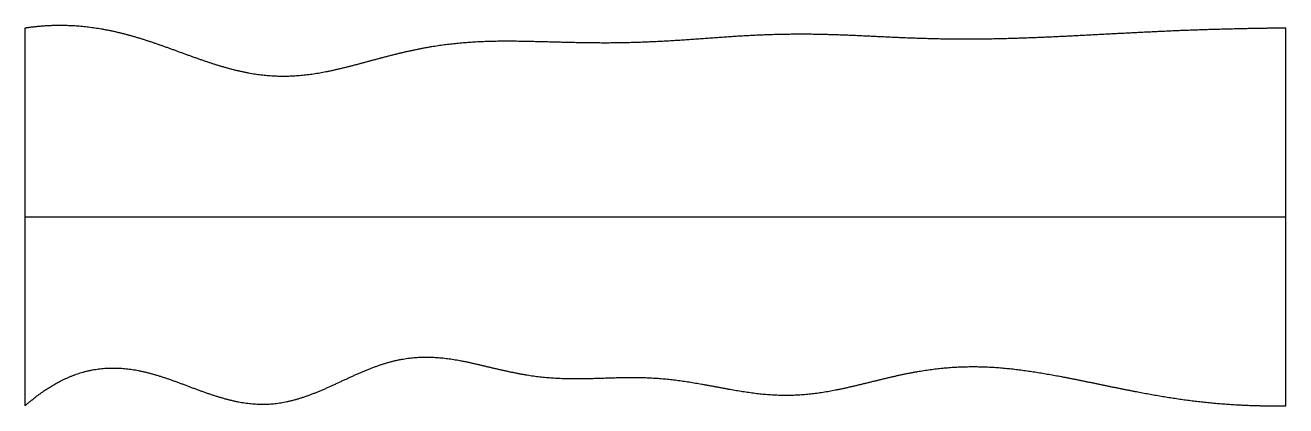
# Model space of a CAD drawing. Header units: millimetres. Extents: x 0 to 10, y 0 to 3.
import ezdxf

# ---------------------------------------------------------------- set-up
doc = ezdxf.new("R2010")
doc.units = ezdxf.units.MM
doc.layers.get('0').update_dxf_attribs({"linetype": 'CONTINUOUS'})

msp = doc.modelspace()

# ---------------------------------------------------------------- linework, layer by layer
for points in [[(0, 3), (0.04, 3.006), (0.121, 3.016), (0.242, 3.025), (0.403, 3.022), (0.603, 2.997), (0.802, 2.953), (1, 2.891), (1.198, 2.819), (1.396, 2.745), (1.593, 2.68), (1.791, 2.633), (1.988, 2.611), (2.187, 2.617), (2.385, 2.648), (2.584, 2.696), (2.784, 2.752), (2.984, 2.805), (3.184, 2.848), (3.384, 2.877), (3.584, 2.893), (3.785, 2.898), (3.985, 2.895), (4.185, 2.889), (4.386, 2.884), (4.587, 2.881), (4.787, 2.883), (4.988, 2.891), (5.188, 2.902), (5.389, 2.917), (5.589, 2.932), (5.789, 2.944), (5.99, 2.951), (6.19, 2.953), (6.391, 2.949), (6.591, 2.941), (6.792, 2.931), (6.992, 2.921), (7.193, 2.915), (7.394, 2.911), (7.594, 2.912), (7.795, 2.916), (7.995, 2.923), (8.196, 2.932), (8.396, 2.942), (8.597, 2.953), (8.797, 2.963), (8.997, 2.973), (9.198, 2.982), (9.398, 2.989), (9.599, 2.994), (9.759, 2.998), (9.88, 2.999), (9.96, 3), (10, 3)], [(0, 0), (0, 0.12), (0, 0.36), (0, 0.72), (0, 1.2), (0, 1.8), (0, 2.28), (0, 2.64), (0, 2.88), (0, 3)], [(10, 0), (10, 0.12), (10, 0.36), (10, 0.72), (10, 1.2), (10, 1.8), (10, 2.28), (10, 2.64), (10, 2.88), (10, 3)], [(0, 1.5), (0.4, 1.5), (1.2, 1.5), (2.4, 1.5), (4, 1.5), (6, 1.5), (7.6, 1.5), (8.8, 1.5), (9.6, 1.5), (10, 1.5)], [(0, 0), (0.039, 0.035), (0.118, 0.1), (0.237, 0.181), (0.396, 0.259), (0.595, 0.305), (0.794, 0.304), (0.994, 0.264), (1.194, 0.194), (1.394, 0.115), (1.594, 0.046), (1.793, 0.006), (1.99, 0.007), (2.187, 0.053), (2.383, 0.133), (2.579, 0.229), (2.775, 0.316), (2.973, 0.376), (3.171, 0.395), (3.371, 0.378), (3.573, 0.334), (3.774, 0.283), (3.976, 0.24), (4.178, 0.216), (4.38, 0.212), (4.581, 0.219), (4.782, 0.227), (4.983, 0.224), (5.184, 0.204), (5.385, 0.169), (5.586, 0.13), (5.786, 0.096), (5.987, 0.078), (6.187, 0.085), (6.387, 0.113), (6.586, 0.158), (6.787, 0.209), (6.987, 0.257), (7.189, 0.292), (7.39, 0.311), (7.592, 0.313), (7.794, 0.299), (7.995, 0.272), (8.195, 0.237), (8.395, 0.197), (8.595, 0.155), (8.795, 0.114), (8.994, 0.078), (9.194, 0.046), (9.395, 0.022), (9.596, 0.006), (9.757, 0), (9.878, -0.002), (9.959, -0.001), (10, 0)]]:
    msp.add_open_spline(points, degree=5)

doc.saveas('drawing.dxf')
